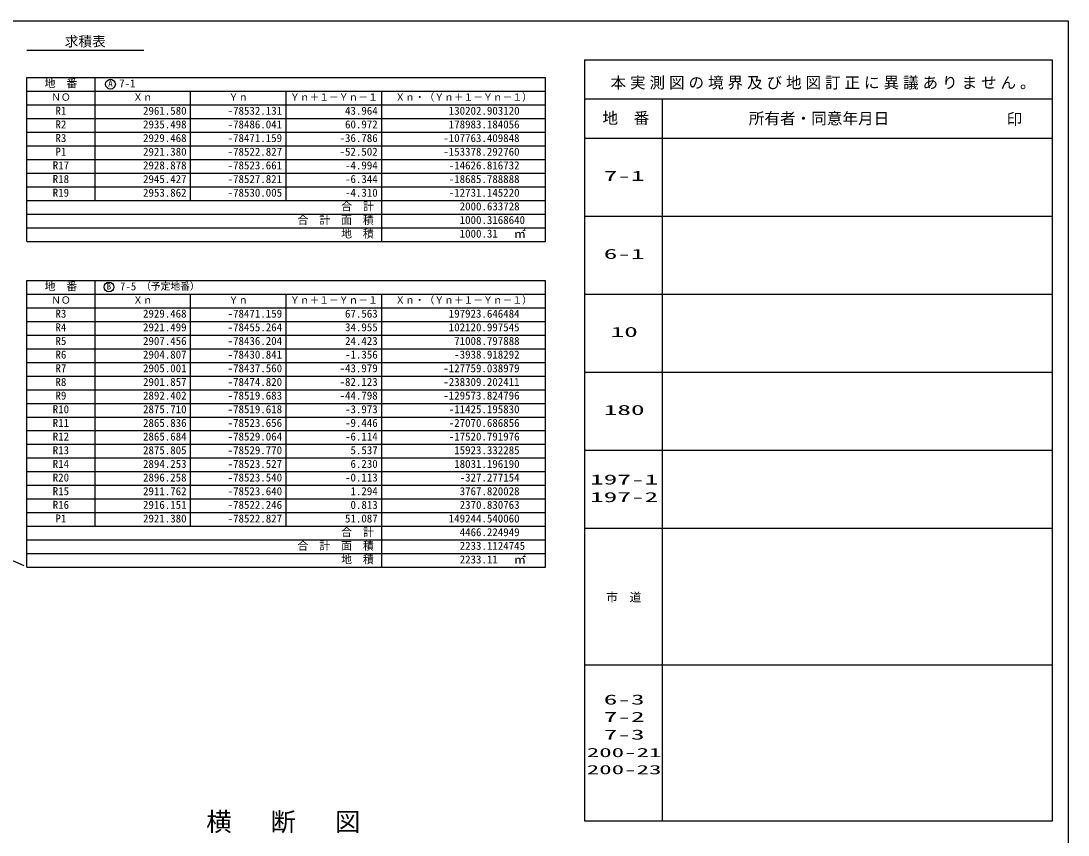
# Model space of a CAD drawing. Units: millimetres on the paper. Extents: x -297 to 257, y -210 to 170.
# Drawn here: x -11.5 to 257, y -38.6 to 170 of the extents above; entities that cross this region are included whole.
import ezdxf
from ezdxf.enums import TextEntityAlignment as Align

# ---------------------------------------------------------------- set-up
doc = ezdxf.new("R2010")
doc.units = ezdxf.units.MM
doc.layers.add('0-0_2001', color=7, linetype='Continuous')
doc.layers.add('0-1_117', color=7, linetype='Continuous')
doc.styles.add('ＭＳ ゴシック', font='')
doc.styles.add('ＭＳ 明朝', font='')
doc.styles.get('ＭＳ ゴシック').set_extended_font_data('MS Gothic')
doc.styles.get('ＭＳ 明朝').set_extended_font_data('MS Mincho')

msp = doc.modelspace()

# ---------------------------------------------------------------- linework, layer by layer
at = {"layer": '0-0_2001'}
for p, q in [((-10, 162.5), (20, 162.5)), ((133, 160), (133, -35)), ((133, 160), (253, 160)), ((253, -35), (253, 160)), ((-10, 155.5), (123, 155.5)), ((-10, 113.5), (-10, 155.5)), ((7.5, 124), (7.5, 155.5)), ((123, 113.5), (123, 155.5)), ((-10, 152), (123, 152)), ((32, 124), (32, 152)), ((56.5, 124), (56.5, 152)), ((81, 113.5), (81, 152)), ((-10, 148.5), (123, 148.5)), ((133, 150), (253, 150)), ((153, -35), (153, 150)), ((-10, 145), (123, 145)), ((-10, 141.5), (123, 141.5)), ((133, 140), (253, 140)), ((-10, 138), (123, 138)), ((-10, 134.5), (123, 134.5)), ((-10, 131), (123, 131)), ((-10, 127.5), (123, 127.5)), ((-10, 124), (123, 124)), ((-10, 120.5), (123, 120.5)), ((133, 120), (253, 120)), ((-10, 117), (123, 117)), ((-10, 113.5), (123, 113.5)), ((-10, 103.5), (123, 103.5)), ((-10, 30), (-10, 103.5)), ((7.5, 40.5), (7.5, 103.5)), ((123, 30), (123, 103.5)), ((-10, 100), (123, 100)), ((32, 40.5), (32, 100)), ((56.5, 40.5), (56.5, 100)), ((81, 30), (81, 100)), ((133, 100), (253, 100)), ((-10, 96.5), (123, 96.5)), ((-10, 93), (123, 93)), ((-10, 89.5), (123, 89.5)), ((-10, 86), (123, 86)), ((-10, 82.5), (123, 82.5)), ((-10, 79), (123, 79)), ((133, 80), (253, 80)), ((-10, 75.5), (123, 75.5)), ((-10, 72), (123, 72)), ((-10, 68.5), (123, 68.5)), ((-10, 65), (123, 65)), ((-10, 61.5), (123, 61.5)), ((133, 60), (253, 60)), ((-10, 58), (123, 58)), ((-10, 54.5), (123, 54.5)), ((-10, 51), (123, 51)), ((-10, 47.5), (123, 47.5)), ((-10, 44), (123, 44)), ((-10, 40.5), (123, 40.5)), ((133, 40), (253, 40)), ((-10, 37), (123, 37)), ((-10, 33.5), (123, 33.5)), ((-10, 30), (123, 30)), ((133, 5), (253, 5)), ((133, -35), (253, -35))]:
    msp.add_line(p, q, dxfattribs=at)
msp.add_lwpolyline([(-123.694, 109.431), (-128.604, 94.761), (-105.426, 84.485), (-73.398, 67.871), (-33.436, 41.439), (-22.076, 35.389), (-10.792, 30.461)], dxfattribs=at)
for centre in [(11.455, 153.791), (11.073, 101.801)]:
    msp.add_circle(centre, 1.25, dxfattribs=at)
at = {"layer": '0-1_117'}
msp.add_lwpolyline([(-297, -210), (-297, 170), (257, 170), (257, -210)], close=True, dxfattribs=at)

# ---------------------------------------------------------------- texts
at = {"layer": '0-0_2001'}
for s, height, style, p in [('求積表', 2.566, 'ＭＳ ゴシック', (-0.26, 162.7)), ('地  番', 2.053, 'ＭＳ ゴシック', (-5.45, 152.35)), ('A', 1.639, 'ＭＳ ゴシック', (10.896, 152.673)), ('7-1', 2.053, 'ＭＳ ゴシック', (13.689, 152.35)), ('ＮＯ', 1.833, 'ＭＳ ゴシック', (-3.75, 149)), ('Ｘｎ', 1.833, 'ＭＳ ゴシック', (17.25, 149)), ('Ｙｎ', 1.833, 'ＭＳ ゴシック', (41.75, 149)), ('Ｙｎ＋１－Ｙｎ－１', 1.833, 'ＭＳ ゴシック', (57.5, 149)), ('Ｘｎ・（Ｙｎ＋１－Ｙｎ－１）', 1.833, 'ＭＳ ゴシック', (84.5, 149)), ('R1', 2.053, 'ＭＳ ゴシック', (-2.65, 145.35)), ('2961.580', 2.053, 'ＭＳ ゴシック', (19.8, 145.35)), ('-78532.131', 2.053, 'ＭＳ ゴシック', (41.5, 145.35)), ('43.964', 2.053, 'ＭＳ ゴシック', (71.6, 145.35)), ('130202.903120', 2.053, 'ＭＳ ゴシック', (98.2, 145.35)), ('地\u3000番', 2.933, 'ＭＳ 明朝', (137.619, 142.776)), ('所有者・同意年月日', 2.933, 'ＭＳ 明朝', (175.139, 142.68)), ('印', 2.933, 'ＭＳ 明朝', (241.265, 142.487)), ('R2', 2.053, 'ＭＳ ゴシック', (-2.65, 141.85)), ('2935.498', 2.053, 'ＭＳ ゴシック', (19.8, 141.85)), ('-78486.041', 2.053, 'ＭＳ ゴシック', (41.5, 141.85)), ('60.972', 2.053, 'ＭＳ ゴシック', (71.6, 141.85)), ('178983.184056', 2.053, 'ＭＳ ゴシック', (98.2, 141.85)), ('R3', 2.053, 'ＭＳ ゴシック', (-2.65, 138.35)), ('2929.468', 2.053, 'ＭＳ ゴシック', (19.8, 138.35)), ('-78471.159', 2.053, 'ＭＳ ゴシック', (41.5, 138.35)), ('-36.786', 2.053, 'ＭＳ ゴシック', (70.2, 138.35)), ('-107763.409848', 2.053, 'ＭＳ ゴシック', (96.8, 138.35)), ('P1', 2.053, 'ＭＳ ゴシック', (-2.65, 134.85)), ('2921.380', 2.053, 'ＭＳ ゴシック', (19.8, 134.85)), ('-78522.827', 2.053, 'ＭＳ ゴシック', (41.5, 134.85)), ('-52.502', 2.053, 'ＭＳ ゴシック', (70.2, 134.85)), ('-153378.292760', 2.053, 'ＭＳ ゴシック', (96.8, 134.85)), ('R17', 2.053, 'ＭＳ ゴシック', (-3.35, 131.35)), ('2928.878', 2.053, 'ＭＳ ゴシック', (19.8, 131.35)), ('-78523.661', 2.053, 'ＭＳ ゴシック', (41.5, 131.35)), ('-4.994', 2.053, 'ＭＳ ゴシック', (71.6, 131.35)), ('-14626.816732', 2.053, 'ＭＳ ゴシック', (98.2, 131.35)), ('R18', 2.053, 'ＭＳ ゴシック', (-3.35, 127.85)), ('2945.427', 2.053, 'ＭＳ ゴシック', (19.8, 127.85)), ('-78527.821', 2.053, 'ＭＳ ゴシック', (41.5, 127.85)), ('-6.344', 2.053, 'ＭＳ ゴシック', (71.6, 127.85)), ('-18685.788888', 2.053, 'ＭＳ ゴシック', (98.2, 127.85)), ('R19', 2.053, 'ＭＳ ゴシック', (-3.35, 124.35)), ('2953.862', 2.053, 'ＭＳ ゴシック', (19.8, 124.35)), ('-78530.005', 2.053, 'ＭＳ ゴシック', (41.5, 124.35)), ('-4.310', 2.053, 'ＭＳ ゴシック', (71.6, 124.35)), ('-12731.145220', 2.053, 'ＭＳ ゴシック', (98.2, 124.35)), ('合  計', 2.053, 'ＭＳ ゴシック', (70.6, 120.85)), ('2000.633728', 2.053, 'ＭＳ ゴシック', (101, 120.85)), ('合  計  面  積', 2.053, 'ＭＳ ゴシック', (59.4, 117.35)), ('1000.3168640', 2.053, 'ＭＳ ゴシック', (101, 117.35)), ('地  積', 2.053, 'ＭＳ ゴシック', (70.6, 113.85)), ('1000.31', 2.053, 'ＭＳ ゴシック', (101, 113.85)), ('㎡', 2.273, 'ＭＳ ゴシック', (114.9, 113.7)), ('地  番', 2.053, 'ＭＳ ゴシック', (-5.45, 100.35)), ('B', 1.639, 'ＭＳ ゴシック', (10.514, 100.683)), ('7-5', 2.053, 'ＭＳ ゴシック', (13.888, 100.35)), ('（予定地番）', 1.833, 'ＭＳ ゴシック', (19.325, 100.55)), ('ＮＯ', 1.833, 'ＭＳ ゴシック', (-3.75, 97)), ('Ｘｎ', 1.833, 'ＭＳ ゴシック', (17.25, 97)), ('Ｙｎ', 1.833, 'ＭＳ ゴシック', (41.75, 97)), ('Ｙｎ＋１－Ｙｎ－１', 1.833, 'ＭＳ ゴシック', (57.5, 97)), ('Ｘｎ・（Ｙｎ＋１－Ｙｎ－１）', 1.833, 'ＭＳ ゴシック', (84.5, 97)), ('R3', 2.053, 'ＭＳ ゴシック', (-2.65, 93.35)), ('2929.468', 2.053, 'ＭＳ ゴシック', (19.8, 93.35)), ('-78471.159', 2.053, 'ＭＳ ゴシック', (41.5, 93.35)), ('67.563', 2.053, 'ＭＳ ゴシック', (71.6, 93.35)), ('197923.646484', 2.053, 'ＭＳ ゴシック', (98.2, 93.35)), ('R4', 2.053, 'ＭＳ ゴシック', (-2.65, 89.85)), ('2921.499', 2.053, 'ＭＳ ゴシック', (19.8, 89.85)), ('-78455.264', 2.053, 'ＭＳ ゴシック', (41.5, 89.85)), ('34.955', 2.053, 'ＭＳ ゴシック', (71.6, 89.85)), ('102120.997545', 2.053, 'ＭＳ ゴシック', (98.2, 89.85)), ('R5', 2.053, 'ＭＳ ゴシック', (-2.65, 86.35)), ('2907.456', 2.053, 'ＭＳ ゴシック', (19.8, 86.35)), ('-78436.204', 2.053, 'ＭＳ ゴシック', (41.5, 86.35)), ('24.423', 2.053, 'ＭＳ ゴシック', (71.6, 86.35)), ('71008.797888', 2.053, 'ＭＳ ゴシック', (99.6, 86.35)), ('R6', 2.053, 'ＭＳ ゴシック', (-2.65, 82.85)), ('2904.807', 2.053, 'ＭＳ ゴシック', (19.8, 82.85)), ('-78430.841', 2.053, 'ＭＳ ゴシック', (41.5, 82.85)), ('-1.356', 2.053, 'ＭＳ ゴシック', (71.6, 82.85)), ('-3938.918292', 2.053, 'ＭＳ ゴシック', (99.6, 82.85)), ('R7', 2.053, 'ＭＳ ゴシック', (-2.65, 79.35)), ('2905.001', 2.053, 'ＭＳ ゴシック', (19.8, 79.35)), ('-78437.560', 2.053, 'ＭＳ ゴシック', (41.5, 79.35)), ('-43.979', 2.053, 'ＭＳ ゴシック', (70.2, 79.35)), ('-127759.038979', 2.053, 'ＭＳ ゴシック', (96.8, 79.35)), ('R8', 2.053, 'ＭＳ ゴシック', (-2.65, 75.85)), ('2901.857', 2.053, 'ＭＳ ゴシック', (19.8, 75.85)), ('-78474.820', 2.053, 'ＭＳ ゴシック', (41.5, 75.85)), ('-82.123', 2.053, 'ＭＳ ゴシック', (70.2, 75.85)), ('-238309.202411', 2.053, 'ＭＳ ゴシック', (96.8, 75.85)), ('R9', 2.053, 'ＭＳ ゴシック', (-2.65, 72.35)), ('2892.402', 2.053, 'ＭＳ ゴシック', (19.8, 72.35)), ('-78519.683', 2.053, 'ＭＳ ゴシック', (41.5, 72.35)), ('-44.798', 2.053, 'ＭＳ ゴシック', (70.2, 72.35)), ('-129573.824796', 2.053, 'ＭＳ ゴシック', (96.8, 72.35)), ('R10', 2.053, 'ＭＳ ゴシック', (-3.35, 68.85)), ('2875.710', 2.053, 'ＭＳ ゴシック', (19.8, 68.85)), ('-78519.618', 2.053, 'ＭＳ ゴシック', (41.5, 68.85)), ('-3.973', 2.053, 'ＭＳ ゴシック', (71.6, 68.85)), ('-11425.195830', 2.053, 'ＭＳ ゴシック', (98.2, 68.85)), ('R11', 2.053, 'ＭＳ ゴシック', (-3.35, 65.35)), ('2865.836', 2.053, 'ＭＳ ゴシック', (19.8, 65.35)), ('-78523.656', 2.053, 'ＭＳ ゴシック', (41.5, 65.35)), ('-9.446', 2.053, 'ＭＳ ゴシック', (71.6, 65.35)), ('-27070.686856', 2.053, 'ＭＳ ゴシック', (98.2, 65.35)), ('R12', 2.053, 'ＭＳ ゴシック', (-3.35, 61.85)), ('2865.684', 2.053, 'ＭＳ ゴシック', (19.8, 61.85)), ('-78529.064', 2.053, 'ＭＳ ゴシック', (41.5, 61.85)), ('-6.114', 2.053, 'ＭＳ ゴシック', (71.6, 61.85)), ('-17520.791976', 2.053, 'ＭＳ ゴシック', (98.2, 61.85)), ('R13', 2.053, 'ＭＳ ゴシック', (-3.35, 58.35)), ('2875.805', 2.053, 'ＭＳ ゴシック', (19.8, 58.35)), ('-78529.770', 2.053, 'ＭＳ ゴシック', (41.5, 58.35)), ('5.537', 2.053, 'ＭＳ ゴシック', (73, 58.35)), ('15923.332285', 2.053, 'ＭＳ ゴシック', (99.6, 58.35)), ('R14', 2.053, 'ＭＳ ゴシック', (-3.35, 54.85)), ('2894.253', 2.053, 'ＭＳ ゴシック', (19.8, 54.85)), ('-78523.527', 2.053, 'ＭＳ ゴシック', (41.5, 54.85)), ('6.230', 2.053, 'ＭＳ ゴシック', (73, 54.85)), ('18031.196190', 2.053, 'ＭＳ ゴシック', (99.6, 54.85)), ('R20', 2.053, 'ＭＳ ゴシック', (-3.35, 51.35)), ('2896.258', 2.053, 'ＭＳ ゴシック', (19.8, 51.35)), ('-78523.540', 2.053, 'ＭＳ ゴシック', (41.5, 51.35)), ('-0.113', 2.053, 'ＭＳ ゴシック', (71.6, 51.35)), ('-327.277154', 2.053, 'ＭＳ ゴシック', (101, 51.35)), ('R15', 2.053, 'ＭＳ ゴシック', (-3.35, 47.85)), ('2911.762', 2.053, 'ＭＳ ゴシック', (19.8, 47.85)), ('-78523.640', 2.053, 'ＭＳ ゴシック', (41.5, 47.85)), ('1.294', 2.053, 'ＭＳ ゴシック', (73, 47.85)), ('3767.820028', 2.053, 'ＭＳ ゴシック', (101, 47.85)), ('R16', 2.053, 'ＭＳ ゴシック', (-3.35, 44.35)), ('2916.151', 2.053, 'ＭＳ ゴシック', (19.8, 44.35)), ('-78522.246', 2.053, 'ＭＳ ゴシック', (41.5, 44.35)), ('0.813', 2.053, 'ＭＳ ゴシック', (73, 44.35)), ('2370.830763', 2.053, 'ＭＳ ゴシック', (101, 44.35)), ('P1', 2.053, 'ＭＳ ゴシック', (-2.65, 40.85)), ('2921.380', 2.053, 'ＭＳ ゴシック', (19.8, 40.85)), ('-78522.827', 2.053, 'ＭＳ ゴシック', (41.5, 40.85)), ('51.087', 2.053, 'ＭＳ ゴシック', (71.6, 40.85)), ('149244.540060', 2.053, 'ＭＳ ゴシック', (98.2, 40.85)), ('合  計', 2.053, 'ＭＳ ゴシック', (70.6, 37.35)), ('4466.224949', 2.053, 'ＭＳ ゴシック', (101, 37.35)), ('合  計  面  積', 2.053, 'ＭＳ ゴシック', (59.4, 33.85)), ('2233.1124745', 2.053, 'ＭＳ ゴシック', (101, 33.85)), ('地  積', 2.053, 'ＭＳ ゴシック', (70.6, 30.35)), ('2233.11', 2.053, 'ＭＳ ゴシック', (101, 30.35)), ('㎡', 2.273, 'ＭＳ ゴシック', (114.9, 30.2))]:
    msp.add_text(s, height=height, dxfattribs=dict(at, style=style)).set_placement(p, align=Align.BOTTOM_LEFT)
at = {"layer": '0-0_2001', "style": 'ＭＳ ゴシック', "width": 2}
for s, height, p in [('7-1', 2.566, (137.941, 128.25)), ('6-1', 2.566, (137.941, 108.25)), ('10', 2.566, (139.691, 88.25)), ('180', 2.566, (137.941, 68.25)), ('197-1', 2.566, (134.441, 50.426)), ('197-2', 2.566, (134.441, 45.91)), ('6-3', 2.566, (137.941, -5.967)), ('7-2', 2.566, (137.941, -10.399)), ('7-3', 2.566, (137.941, -14.952)), ('200-21', 2.346, (133.591, -19.37)), ('200-23', 2.346, (133.591, -23.755))]:
    msp.add_text(s, height=height, dxfattribs=at).set_placement(p, align=Align.BOTTOM_LEFT)
at = {"layer": '0-0_2001', "attachment_point": 7}
for s, insert, char_height, style in [('\\T1.25;本実測図の境界及び地図訂正に異議ありません。', (139.669, 152.383), 2.933, 'ＭＳ 明朝'), ('\\T2;市道', (138.567, 20.941), 2.199, 'ＭＳ ゴシック'), ('\\T2.54;横断図', (36.009, -38.203), 4.765, 'ＭＳ 明朝')]:
    msp.add_mtext(s, dxfattribs=dict(at, insert=insert, char_height=char_height, style=style))

doc.saveas('drawing.dxf')
